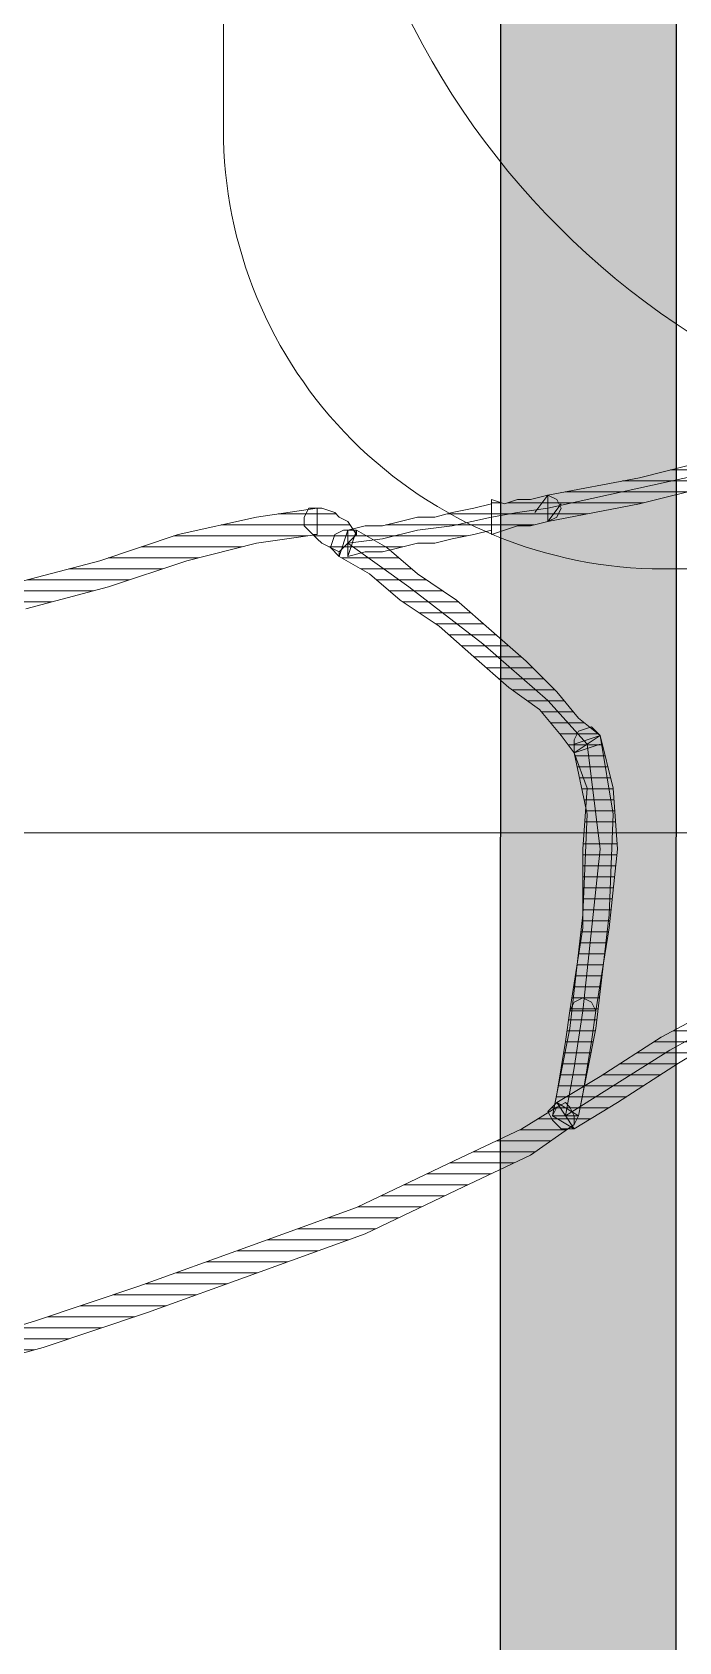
# Model space of a CAD drawing. Header units: centimetres. Extents: x 54005 to 61405, y 90310 to 94744.
# Drawn here: x 56511.32 to 56518.67, y 91795.52 to 91813.82 of the extents above; entities that cross this region are included whole.
import ezdxf

# ---------------------------------------------------------------- set-up
doc = ezdxf.new("R2010")
doc.units = ezdxf.units.CM
doc.header["$LTSCALE"] = 25
doc.linetypes.add('DASHDOT2', pattern=[0.5, 0.25, -0.125, 0, -0.125])
doc.layers.get('0').update_dxf_attribs({"lineweight": 0})
doc.layers.add('BA_axis', color=5, linetype='DASHDOT2')
doc.layers.add('OC-Mutfak_Ekipman', color=252, linetype='Continuous')
pattern_1 = [(360, (-5108.51305, -673.59423), (1e-16, 0.125), [25])]

# ---------------------------------------------------------------- blocks, each defined once
blk = doc.blocks.new('salatabar')
at = {"layer": 'OC-Mutfak_Ekipman'}
h = blk.add_hatch(color=256, dxfattribs=at)
h.dxf.hatch_style = 1
h.paths.add_polyline_path([(93530.033, -81107.494, 0.414212), (93531.033, -81108.494, 0.41421), (93532.033, -81107.494), (93532.045, -80959.494, 0.414217), (93531.045, -80958.494, 0.414216), (93530.045, -80959.494)])
h.paths.add_polyline_path([(93522.033, -81107.493, 0.414217), (93523.033, -81108.493, 0.414216), (93524.033, -81107.493), (93524.045, -80959.493, 0.414212), (93523.045, -80958.493, 0.41421), (93522.045, -80959.493)])
h.paths.add_polyline_path([(93514.033, -81107.493, 0.414217), (93515.033, -81108.493, 0.41421), (93516.033, -81107.493), (93516.045, -80959.493, 0.414217), (93515.045, -80958.493, 0.41421), (93514.045, -80959.493)])
h.paths.add_polyline_path([(93508.045, -80959.492, 0.414217), (93507.045, -80958.492, 0.41421), (93506.045, -80959.492), (93506.033, -81107.492, 0.414217), (93507.033, -81108.492, 0.41421), (93508.033, -81107.492)])
h.paths.add_polyline_path([(93498.033, -81107.492, 0.414217), (93499.033, -81108.492, 0.41421), (93500.033, -81107.492), (93500.045, -80959.492, 0.414217), (93499.045, -80958.492, 0.41421), (93498.045, -80959.492)])
for p, q in [((93530.045, -80959.494), (93530.033, -81107.494)), ((93532.033, -81107.494), (93532.045, -80959.494))]:
    blk.add_line(p, q, dxfattribs=at)
blk = doc.blocks.new('by')
at = {"ltscale": 30}
h = blk.add_hatch(dxfattribs=at)
h.set_pattern_fill('DC_LINES', color=256, scale=0.1, style=0)
h.set_pattern_definition(pattern_1)
edge = h.paths.add_edge_path(flags=0)
edge.add_line((6380.321, 2252.574), (6380.371, 2252.674))
edge.add_line((6380.371, 2252.674), (6380.865, 2253.021))
edge.add_line((6380.865, 2253.021), (6381.707, 2253.419))
edge.add_line((6381.707, 2253.419), (6382.745, 2253.916))
edge.add_line((6382.745, 2253.916), (6383.982, 2254.363))
edge.add_line((6383.982, 2254.363), (6385.219, 2254.81))
edge.add_line((6385.219, 2254.81), (6386.407, 2255.207))
edge.add_line((6386.407, 2255.207), (6387.495, 2255.505))
edge.add_line((6387.495, 2255.505), (6388.237, 2255.654))
edge.add_line((6388.237, 2255.654), (6388.237, 2255.356))
edge.add_line((6388.237, 2255.356), (6387.495, 2255.207))
edge.add_line((6387.495, 2255.207), (6386.506, 2254.909))
edge.add_line((6386.506, 2254.909), (6385.318, 2254.512))
edge.add_line((6385.318, 2254.512), (6384.081, 2254.065))
edge.add_line((6384.081, 2254.065), (6382.844, 2253.618))
edge.add_line((6382.844, 2253.618), (6381.805, 2253.121))
edge.add_line((6381.805, 2253.121), (6380.965, 2252.723))
edge.add_line((6380.965, 2252.723), (6380.568, 2252.475))
edge.add_line((6380.568, 2252.475), (6380.618, 2252.574))
edge.add_line((6380.618, 2252.574), (6380.568, 2252.475))
edge.add_line((6380.568, 2252.475), (6380.469, 2252.425))
edge.add_line((6380.469, 2252.425), (6380.42, 2252.475))
edge.add_line((6380.42, 2252.475), (6380.371, 2252.574))
edge.add_line((6380.371, 2252.574), (6380.371, 2252.674))
h = blk.add_hatch(dxfattribs=at)
h.set_pattern_fill('DC_LINES', color=256, scale=0.1, style=0)
h.set_pattern_definition(pattern_1)
edge = h.paths.add_edge_path(flags=0)
edge.add_line((6380.321, 2252.574), (6380.371, 2252.674))
edge.add_line((6380.371, 2252.674), (6380.865, 2253.021))
edge.add_line((6380.865, 2253.021), (6381.707, 2253.419))
edge.add_line((6381.707, 2253.419), (6382.745, 2253.916))
edge.add_line((6382.745, 2253.916), (6383.982, 2254.363))
edge.add_line((6383.982, 2254.363), (6385.219, 2254.81))
edge.add_line((6385.219, 2254.81), (6386.407, 2255.207))
edge.add_line((6386.407, 2255.207), (6387.495, 2255.505))
edge.add_line((6387.495, 2255.505), (6388.237, 2255.654))
edge.add_line((6388.237, 2255.654), (6388.237, 2255.356))
edge.add_line((6388.237, 2255.356), (6387.495, 2255.207))
edge.add_line((6387.495, 2255.207), (6386.506, 2254.909))
edge.add_line((6386.506, 2254.909), (6385.318, 2254.512))
edge.add_line((6385.318, 2254.512), (6384.081, 2254.065))
edge.add_line((6384.081, 2254.065), (6382.844, 2253.618))
edge.add_line((6382.844, 2253.618), (6381.805, 2253.121))
edge.add_line((6381.805, 2253.121), (6380.965, 2252.723))
edge.add_line((6380.965, 2252.723), (6380.568, 2252.475))
edge.add_line((6380.568, 2252.475), (6380.618, 2252.574))
edge.add_line((6380.618, 2252.574), (6380.568, 2252.475))
edge.add_line((6380.568, 2252.475), (6380.469, 2252.425))
edge.add_line((6380.469, 2252.425), (6380.42, 2252.475))
edge.add_line((6380.42, 2252.475), (6380.371, 2252.574))
edge.add_line((6380.371, 2252.574), (6380.371, 2252.674))
h = blk.add_hatch(dxfattribs=at)
h.set_pattern_fill('DC_LINES', color=256, scale=0.1, style=0)
h.set_pattern_definition(pattern_1)
edge = h.paths.add_edge_path(flags=0)
edge.add_line((6374.928, 2249.495), (6375.274, 2249.743))
edge.add_line((6375.274, 2249.743), (6375.918, 2250.091))
edge.add_line((6375.918, 2250.091), (6376.71, 2250.538))
edge.add_line((6376.71, 2250.538), (6377.551, 2251.035))
edge.add_line((6377.551, 2251.035), (6378.441, 2251.531))
edge.add_line((6378.441, 2251.531), (6379.183, 2251.978))
edge.add_line((6379.183, 2251.978), (6379.876, 2252.425))
edge.add_line((6379.876, 2252.425), (6380.371, 2252.723))
edge.add_line((6380.371, 2252.723), (6380.568, 2252.425))
edge.add_line((6380.568, 2252.425), (6380.074, 2252.127))
edge.add_line((6380.074, 2252.127), (6379.381, 2251.68))
edge.add_line((6379.381, 2251.68), (6378.54, 2251.233))
edge.add_line((6378.54, 2251.233), (6377.649, 2250.736))
edge.add_line((6377.649, 2250.736), (6376.808, 2250.24))
edge.add_line((6376.808, 2250.24), (6376.016, 2249.793))
edge.add_line((6376.016, 2249.793), (6375.472, 2249.445))
edge.add_line((6375.472, 2249.445), (6375.127, 2249.197))
h = blk.add_hatch(dxfattribs=at)
h.set_pattern_fill('DC_LINES', color=256, scale=0.1, style=0)
h.set_pattern_definition(pattern_1)
edge = h.paths.add_edge_path(flags=0)
edge.add_line((6380.321, 2252.574), (6380.568, 2252.425))
edge.add_line((6380.568, 2252.425), (6380.074, 2252.127))
edge.add_line((6380.074, 2252.127), (6379.381, 2251.68))
edge.add_line((6379.381, 2251.68), (6378.54, 2251.233))
edge.add_line((6378.54, 2251.233), (6377.649, 2250.736))
edge.add_line((6377.649, 2250.736), (6376.808, 2250.24))
edge.add_line((6376.808, 2250.24), (6376.016, 2249.793))
edge.add_line((6376.016, 2249.793), (6375.472, 2249.445))
edge.add_line((6375.472, 2249.445), (6375.127, 2249.197))
edge.add_line((6375.127, 2249.197), (6374.928, 2249.495))
edge.add_line((6374.928, 2249.495), (6375.274, 2249.743))
edge.add_line((6375.274, 2249.743), (6375.918, 2250.091))
edge.add_line((6375.918, 2250.091), (6376.71, 2250.538))
edge.add_line((6376.71, 2250.538), (6377.551, 2251.035))
edge.add_line((6377.551, 2251.035), (6378.441, 2251.531))
edge.add_line((6378.441, 2251.531), (6379.183, 2251.978))
edge.add_line((6379.183, 2251.978), (6379.876, 2252.425))
edge.add_line((6379.876, 2252.425), (6380.371, 2252.723))
edge.add_line((6380.371, 2252.723), (6380.618, 2252.574))
edge.add_line((6380.618, 2252.574), (6380.371, 2252.723))
edge.add_line((6380.371, 2252.723), (6380.519, 2252.723))
edge.add_line((6380.519, 2252.723), (6380.618, 2252.624))
edge.add_line((6380.618, 2252.624), (6380.668, 2252.525))
edge.add_line((6380.668, 2252.525), (6380.568, 2252.425))
h = blk.add_hatch(dxfattribs=at)
h.set_pattern_fill('DC_LINES', color=256, scale=0.1, style=0)
h.set_pattern_definition(pattern_1)
edge = h.paths.add_edge_path(flags=0)
edge.add_line((6380.371, 2248.352), (6380.074, 2248.253))
edge.add_line((6380.074, 2248.253), (6379.926, 2249.147))
edge.add_line((6379.926, 2249.147), (6379.974, 2250.289))
edge.add_line((6379.974, 2250.289), (6380.123, 2251.581))
edge.add_line((6380.123, 2251.581), (6380.321, 2252.574))
edge.add_line((6380.321, 2252.574), (6380.618, 2252.574))
edge.add_line((6380.618, 2252.574), (6380.42, 2251.581))
edge.add_line((6380.42, 2251.581), (6380.271, 2250.289))
edge.add_line((6380.271, 2250.289), (6380.222, 2249.147))
edge.add_line((6380.222, 2249.147), (6380.371, 2248.451))
edge.add_line((6380.371, 2248.451), (6380.074, 2248.352))
edge.add_line((6380.074, 2248.352), (6380.371, 2248.451))
edge.add_line((6380.371, 2248.451), (6380.371, 2248.302))
edge.add_line((6380.371, 2248.302), (6380.321, 2248.203))
edge.add_line((6380.321, 2248.203), (6380.173, 2248.153))
edge.add_line((6380.173, 2248.153), (6380.074, 2248.253))
h = blk.add_hatch(dxfattribs=at)
h.set_pattern_fill('DC_LINES', color=256, scale=0.1, style=0)
h.set_pattern_definition(pattern_1)
edge = h.paths.add_edge_path(flags=0)
edge.add_line((6380.074, 2248.253), (6379.926, 2249.147))
edge.add_line((6379.926, 2249.147), (6379.974, 2250.289))
edge.add_line((6379.974, 2250.289), (6380.123, 2251.581))
edge.add_line((6380.123, 2251.581), (6380.321, 2252.574))
edge.add_line((6380.321, 2252.574), (6380.618, 2252.574))
edge.add_line((6380.618, 2252.574), (6380.42, 2251.581))
edge.add_line((6380.42, 2251.581), (6380.271, 2250.289))
edge.add_line((6380.271, 2250.289), (6380.222, 2249.147))
edge.add_line((6380.222, 2249.147), (6380.371, 2248.451))
h = blk.add_hatch(dxfattribs=at)
h.set_pattern_fill('DC_LINES', color=256, scale=0.1, style=0)
h.set_pattern_definition(pattern_1)
edge = h.paths.add_edge_path(flags=0)
edge.add_line((6380.618, 2252.574), (6380.568, 2252.326))
edge.add_line((6380.568, 2252.326), (6380.519, 2252.028))
edge.add_line((6380.519, 2252.028), (6380.469, 2251.73))
edge.add_line((6380.469, 2251.73), (6380.42, 2251.382))
edge.add_line((6380.42, 2251.382), (6380.123, 2251.382))
edge.add_line((6380.123, 2251.382), (6380.173, 2251.73))
edge.add_line((6380.173, 2251.73), (6380.222, 2252.028))
edge.add_line((6380.222, 2252.028), (6380.271, 2252.326))
edge.add_line((6380.271, 2252.326), (6380.321, 2252.574))
h = blk.add_hatch(dxfattribs=at)
h.set_pattern_fill('DC_LINES', color=256, scale=0.1, style=0)
h.set_pattern_definition(pattern_1)
edge = h.paths.add_edge_path(flags=0)
edge.add_line((6380.123, 2251.382), (6380.173, 2251.73))
edge.add_line((6380.173, 2251.73), (6380.222, 2252.028))
edge.add_line((6380.222, 2252.028), (6380.271, 2252.326))
edge.add_line((6380.271, 2252.326), (6380.321, 2252.574))
edge.add_line((6380.321, 2252.574), (6380.618, 2252.574))
edge.add_line((6380.618, 2252.574), (6380.568, 2252.326))
edge.add_line((6380.568, 2252.326), (6380.519, 2252.028))
edge.add_line((6380.519, 2252.028), (6380.469, 2251.73))
edge.add_line((6380.469, 2251.73), (6380.42, 2251.382))
h = blk.add_hatch(dxfattribs=at)
h.set_pattern_fill('DC_LINES', color=256, scale=0.1, style=0)
h.set_pattern_definition(pattern_1)
edge = h.paths.add_edge_path(flags=0)
edge.add_line((6380.074, 2248.253), (6379.926, 2248.849))
edge.add_line((6379.926, 2248.849), (6379.876, 2249.544))
edge.add_line((6379.876, 2249.544), (6379.974, 2250.438))
edge.add_line((6379.974, 2250.438), (6380.123, 2251.382))
edge.add_line((6380.123, 2251.382), (6380.42, 2251.382))
edge.add_line((6380.42, 2251.382), (6380.271, 2250.438))
edge.add_line((6380.271, 2250.438), (6380.271, 2249.544))
edge.add_line((6380.271, 2249.544), (6380.222, 2248.849))
edge.add_line((6380.222, 2248.849), (6380.371, 2248.451))
h = blk.add_hatch(dxfattribs=at)
h.set_pattern_fill('DC_LINES', color=256, scale=0.1, style=0)
h.set_pattern_definition(pattern_1)
edge = h.paths.add_edge_path(flags=0)
edge.add_line((6380.42, 2251.382), (6380.371, 2251.283))
edge.add_line((6380.371, 2251.283), (6380.271, 2251.233))
edge.add_line((6380.271, 2251.233), (6380.173, 2251.283))
edge.add_line((6380.173, 2251.283), (6380.123, 2251.382))
h = blk.add_hatch(dxfattribs=at)
h.set_pattern_fill('DC_LINES', color=256, scale=0.1, style=0)
h.set_pattern_definition(pattern_1)
edge = h.paths.add_edge_path(flags=0)
edge.add_line((6382.943, 2246.216), (6382.844, 2245.918))
edge.add_line((6382.844, 2245.918), (6382.498, 2246.117))
edge.add_line((6382.498, 2246.117), (6382.152, 2246.415))
edge.add_line((6382.152, 2246.415), (6381.707, 2246.713))
edge.add_line((6381.707, 2246.713), (6381.31, 2247.061))
edge.add_line((6381.31, 2247.061), (6380.915, 2247.408))
edge.add_line((6380.915, 2247.408), (6380.568, 2247.756))
edge.add_line((6380.568, 2247.756), (6380.321, 2248.054))
edge.add_line((6380.321, 2248.054), (6380.074, 2248.253))
edge.add_line((6380.074, 2248.253), (6380.371, 2248.451))
edge.add_line((6380.371, 2248.451), (6380.519, 2248.253))
edge.add_line((6380.519, 2248.253), (6380.766, 2247.955))
edge.add_line((6380.766, 2247.955), (6381.113, 2247.706))
edge.add_line((6381.113, 2247.706), (6381.509, 2247.359))
edge.add_line((6381.509, 2247.359), (6381.904, 2247.011))
edge.add_line((6381.904, 2247.011), (6382.349, 2246.713))
edge.add_line((6382.349, 2246.713), (6382.696, 2246.415))
edge.add_line((6382.696, 2246.415), (6383.042, 2246.216))
edge.add_line((6383.042, 2246.216), (6382.943, 2245.918))
edge.add_line((6382.943, 2245.918), (6383.042, 2246.216))
edge.add_line((6383.042, 2246.216), (6383.141, 2246.117))
edge.add_line((6383.141, 2246.117), (6383.092, 2245.968))
edge.add_line((6383.092, 2245.968), (6382.993, 2245.918))
edge.add_line((6382.993, 2245.918), (6382.844, 2245.918))
h = blk.add_hatch(dxfattribs=at)
h.set_pattern_fill('DC_LINES', color=256, scale=0.1, style=0)
h.set_pattern_definition(pattern_1)
edge = h.paths.add_edge_path(flags=0)
edge.add_line((6382.844, 2245.968), (6382.844, 2245.918))
edge.add_line((6382.844, 2245.918), (6382.498, 2246.117))
edge.add_line((6382.498, 2246.117), (6382.152, 2246.415))
edge.add_line((6382.152, 2246.415), (6381.707, 2246.713))
edge.add_line((6381.707, 2246.713), (6381.31, 2247.061))
edge.add_line((6381.31, 2247.061), (6380.915, 2247.408))
edge.add_line((6380.915, 2247.408), (6380.568, 2247.756))
edge.add_line((6380.568, 2247.756), (6380.321, 2248.054))
edge.add_line((6380.321, 2248.054), (6380.074, 2248.253))
edge.add_line((6380.074, 2248.253), (6380.371, 2248.451))
edge.add_line((6380.371, 2248.451), (6380.519, 2248.253))
edge.add_line((6380.519, 2248.253), (6380.766, 2247.955))
edge.add_line((6380.766, 2247.955), (6381.113, 2247.706))
edge.add_line((6381.113, 2247.706), (6381.509, 2247.359))
edge.add_line((6381.509, 2247.359), (6381.904, 2247.011))
edge.add_line((6381.904, 2247.011), (6382.349, 2246.713))
edge.add_line((6382.349, 2246.713), (6382.696, 2246.415))
edge.add_line((6382.696, 2246.415), (6383.042, 2246.216))
edge.add_line((6383.042, 2246.216), (6383.042, 2246.166))
edge.add_line((6383.042, 2246.166), (6383.042, 2246.216))
edge.add_line((6383.042, 2246.216), (6383.141, 2246.117))
edge.add_line((6383.141, 2246.117), (6383.092, 2245.968))
edge.add_line((6383.092, 2245.968), (6382.993, 2245.918))
edge.add_line((6382.993, 2245.918), (6382.844, 2245.918))
h = blk.add_hatch(dxfattribs=at)
h.set_pattern_fill('DC_LINES', color=256, scale=0.1, style=0)
h.set_pattern_definition(pattern_1)
edge = h.paths.add_edge_path(flags=0)
edge.add_line((6389.523, 2247.905), (6389.474, 2247.657))
edge.add_line((6389.474, 2247.657), (6389.029, 2247.408))
edge.add_line((6389.029, 2247.408), (6388.385, 2247.16))
edge.add_line((6388.385, 2247.16), (6387.593, 2246.862))
edge.add_line((6387.593, 2246.862), (6386.703, 2246.514))
edge.add_line((6386.703, 2246.514), (6385.763, 2246.266))
edge.add_line((6385.763, 2246.266), (6384.873, 2245.968))
edge.add_line((6384.873, 2245.968), (6383.982, 2245.769))
edge.add_line((6383.982, 2245.769), (6383.29, 2245.67))
edge.add_line((6383.29, 2245.67), (6383.29, 2245.968))
edge.add_line((6383.29, 2245.968), (6383.982, 2246.067))
edge.add_line((6383.982, 2246.067), (6384.774, 2246.266))
edge.add_line((6384.774, 2246.266), (6385.665, 2246.564))
edge.add_line((6385.665, 2246.564), (6386.604, 2246.812))
edge.add_line((6386.604, 2246.812), (6387.495, 2247.16))
edge.add_line((6387.495, 2247.16), (6388.287, 2247.458))
edge.add_line((6388.287, 2247.458), (6388.929, 2247.706))
edge.add_line((6388.929, 2247.706), (6389.276, 2247.955))
edge.add_line((6389.276, 2247.955), (6389.226, 2247.706))
edge.add_line((6389.226, 2247.706), (6389.276, 2247.955))
edge.add_line((6389.276, 2247.955), (6389.425, 2247.955))
edge.add_line((6389.425, 2247.955), (6389.523, 2247.855))
edge.add_line((6389.523, 2247.855), (6389.573, 2247.756))
edge.add_line((6389.573, 2247.756), (6389.474, 2247.657))
h = blk.add_hatch(dxfattribs=at)
h.set_pattern_fill('DC_LINES', color=256, scale=0.1, style=0)
h.set_pattern_definition(pattern_1)
edge = h.paths.add_edge_path(flags=0)
edge.add_line((6381.31, 2245.968), (6381.31, 2245.918))
edge.add_line((6381.31, 2245.918), (6381.509, 2245.968))
edge.add_line((6381.509, 2245.968), (6381.756, 2246.017))
edge.add_line((6381.756, 2246.017), (6381.954, 2246.067))
edge.add_line((6381.954, 2246.067), (6382.152, 2246.067))
edge.add_line((6382.152, 2246.067), (6382.349, 2246.117))
edge.add_line((6382.349, 2246.117), (6382.548, 2246.166))
edge.add_line((6382.548, 2246.166), (6382.745, 2246.166))
edge.add_line((6382.745, 2246.166), (6382.943, 2246.216))
edge.add_line((6382.943, 2246.216), (6382.943, 2245.918))
edge.add_line((6382.943, 2245.918), (6382.745, 2245.868))
edge.add_line((6382.745, 2245.868), (6382.548, 2245.868))
edge.add_line((6382.548, 2245.868), (6382.349, 2245.819))
edge.add_line((6382.349, 2245.819), (6382.152, 2245.769))
edge.add_line((6382.152, 2245.769), (6381.954, 2245.769))
edge.add_line((6381.954, 2245.769), (6381.756, 2245.719))
edge.add_line((6381.756, 2245.719), (6381.509, 2245.67))
edge.add_line((6381.509, 2245.67), (6381.31, 2245.62))
edge.add_line((6381.31, 2245.62), (6381.31, 2245.57))
h = blk.add_hatch(dxfattribs=at)
h.set_pattern_fill('DC_LINES', color=256, scale=0.1, style=0)
h.set_pattern_definition(pattern_1)
edge = h.paths.add_edge_path(flags=0)
edge.add_line((6383.29, 2245.67), (6383.24, 2245.67))
edge.add_line((6383.24, 2245.67), (6383.092, 2245.719))
edge.add_line((6383.092, 2245.719), (6383.042, 2245.769))
edge.add_line((6383.042, 2245.769), (6382.943, 2245.819))
edge.add_line((6382.943, 2245.819), (6382.844, 2245.968))
edge.add_line((6382.844, 2245.968), (6383.042, 2246.166))
edge.add_line((6383.042, 2246.166), (6383.141, 2246.117))
edge.add_line((6383.141, 2246.117), (6383.24, 2246.067))
edge.add_line((6383.24, 2246.067), (6383.29, 2246.017))
edge.add_line((6383.29, 2246.017), (6383.339, 2245.968))
edge.add_line((6383.339, 2245.968), (6383.29, 2245.968))
edge.add_line((6383.29, 2245.968), (6383.339, 2245.968))
edge.add_line((6383.339, 2245.968), (6383.438, 2245.868))
edge.add_line((6383.438, 2245.868), (6383.438, 2245.769))
edge.add_line((6383.438, 2245.769), (6383.388, 2245.67))
edge.add_line((6383.388, 2245.67), (6383.24, 2245.67))
h = blk.add_hatch(dxfattribs=at)
h.set_pattern_fill('DC_LINES', color=256, scale=0.1, style=0)
h.set_pattern_definition(pattern_1)
edge = h.paths.add_edge_path(flags=0)
edge.add_line((6380.668, 2245.819), (6380.865, 2245.868))
edge.add_line((6380.865, 2245.868), (6381.013, 2245.868))
edge.add_line((6381.013, 2245.868), (6381.162, 2245.918))
edge.add_line((6381.162, 2245.918), (6381.31, 2245.968))
edge.add_line((6381.31, 2245.968), (6381.31, 2245.57))
edge.add_line((6381.31, 2245.57), (6381.162, 2245.62))
edge.add_line((6381.162, 2245.62), (6381.013, 2245.57))
edge.add_line((6381.013, 2245.57), (6380.865, 2245.57))
edge.add_line((6380.865, 2245.57), (6380.668, 2245.521))
h = blk.add_hatch(dxfattribs=at)
h.set_pattern_fill('DC_LINES', color=256, scale=0.1, style=0)
h.set_pattern_definition(pattern_1)
edge = h.paths.add_edge_path(flags=0)
edge.add_line((6374.235, 2244.279), (6374.532, 2244.378))
edge.add_line((6374.532, 2244.378), (6375.127, 2244.527))
edge.add_line((6375.127, 2244.527), (6375.819, 2244.676))
edge.add_line((6375.819, 2244.676), (6376.66, 2244.875))
edge.add_line((6376.66, 2244.875), (6377.6, 2245.123))
edge.add_line((6377.6, 2245.123), (6378.638, 2245.372))
edge.add_line((6378.638, 2245.372), (6379.629, 2245.62))
edge.add_line((6379.629, 2245.62), (6380.668, 2245.819))
edge.add_line((6380.668, 2245.819), (6380.668, 2245.521))
edge.add_line((6380.668, 2245.521), (6379.629, 2245.322))
edge.add_line((6379.629, 2245.322), (6378.638, 2245.074))
edge.add_line((6378.638, 2245.074), (6377.6, 2244.825))
edge.add_line((6377.6, 2244.825), (6376.66, 2244.577))
edge.add_line((6376.66, 2244.577), (6375.819, 2244.378))
edge.add_line((6375.819, 2244.378), (6375.127, 2244.229))
edge.add_line((6375.127, 2244.229), (6374.632, 2244.08))
edge.add_line((6374.632, 2244.08), (6374.335, 2243.981))
for p, q in [((6386.407, 2255.207, -4.505), (6387.495, 2255.505, -4.505)), ((6386.407, 2255.207, -4.505), (6387.495, 2255.505, -4.505)), ((6385.219, 2254.81, -4.505), (6386.407, 2255.207, -4.505)), ((6385.219, 2254.81, -4.505), (6386.407, 2255.207, -4.505)), ((6387.495, 2255.207, -4.505), (6386.506, 2254.909, -4.505)), ((6387.495, 2255.207, -4.505), (6386.506, 2254.909, -4.505)), ((6386.506, 2254.909, -4.505), (6385.318, 2254.512, -4.505)), ((6386.506, 2254.909, -4.505), (6385.318, 2254.512, -4.505)), ((6383.982, 2254.363, -4.505), (6385.219, 2254.81, -4.505)), ((6383.982, 2254.363, -4.505), (6385.219, 2254.81, -4.505)), ((6382.745, 2253.916, -4.505), (6383.982, 2254.363, -4.505)), ((6382.745, 2253.916, -4.505), (6383.982, 2254.363, -4.505)), ((6385.318, 2254.512, -4.505), (6384.081, 2254.065, -4.505)), ((6385.318, 2254.512, -4.505), (6384.081, 2254.065, -4.505)), ((6384.081, 2254.065, -4.505), (6382.844, 2253.618, -4.505)), ((6384.081, 2254.065, -4.505), (6382.844, 2253.618, -4.505)), ((6381.707, 2253.419, -4.505), (6382.745, 2253.916, -4.505)), ((6381.707, 2253.419, -4.505), (6382.745, 2253.916, -4.505)), ((6382.844, 2253.618, -4.505), (6381.805, 2253.121, -4.505)), ((6382.844, 2253.618, -4.505), (6381.805, 2253.121, -4.505)), ((6380.865, 2253.021, -4.505), (6381.707, 2253.419, -4.505)), ((6380.865, 2253.021, -4.505), (6381.707, 2253.419, -4.505)), ((6381.805, 2253.121, -4.505), (6380.965, 2252.723, -4.505)), ((6381.805, 2253.121, -4.505), (6380.965, 2252.723, -4.505)), ((6380.371, 2252.674, -4.505), (6380.865, 2253.021, -4.505)), ((6380.371, 2252.674, -4.505), (6380.865, 2253.021, -4.505)), ((6379.876, 2252.425, -4.505), (6380.371, 2252.723, -4.505)), ((6379.876, 2252.425, -4.505), (6380.371, 2252.723, -4.505)), ((6380.371, 2252.723, -4.505), (6380.618, 2252.574, -4.505)), ((6380.618, 2252.574, -4.505), (6380.371, 2252.723, -4.505)), ((6380.371, 2252.723, -4.505), (6380.519, 2252.723, -4.505)), ((6380.371, 2252.723, -4.505), (6380.568, 2252.425, -4.505)), ((6380.519, 2252.723, -4.505), (6380.618, 2252.624, -4.505)), ((6380.965, 2252.723, -4.505), (6380.568, 2252.475, -4.505)), ((6380.965, 2252.723, -4.505), (6380.568, 2252.475, -4.505)), ((6379.282, 2251.829, -4.505), (6380.469, 2252.574, -4.505)), ((6380.123, 2251.581, -4.505), (6380.321, 2252.574, -4.505)), ((6380.123, 2251.581, -4.505), (6380.321, 2252.574, -4.505)), ((6380.271, 2252.326, -4.505), (6380.321, 2252.574, -4.505)), ((6380.271, 2252.326, -4.505), (6380.321, 2252.574, -4.505)), ((6380.321, 2252.574, -4.505), (6380.371, 2252.674, -4.505)), ((6380.371, 2252.674, -4.505), (6380.321, 2252.574, -4.505)), ((6380.321, 2252.574, -4.505), (6380.371, 2252.674, -4.505)), ((6380.371, 2252.674, -4.505), (6380.321, 2252.574, -4.505)), ((6380.321, 2252.574, -4.505), (6380.568, 2252.425, -4.505)), ((6380.568, 2252.425, -4.505), (6380.321, 2252.574, -4.505)), ((6380.321, 2252.574, -4.505), (6380.321, 2252.574, -4.505)), ((6380.321, 2252.574, -4.505), (6380.321, 2252.574, -4.505)), ((6380.321, 2252.574, -4.505), (6380.321, 2252.574, -4.505)), ((6380.321, 2252.574, -4.505), (6380.618, 2252.574, -4.505)), ((6380.321, 2252.574, -4.505), (6380.618, 2252.574, -4.505)), ((6380.321, 2252.574, -4.505), (6380.618, 2252.574, -4.505)), ((6380.321, 2252.574, -4.505), (6380.618, 2252.574, -4.505)), ((6380.371, 2252.574, -4.505), (6380.371, 2252.674, -4.505)), ((6380.371, 2252.574, -4.505), (6380.371, 2252.674, -4.505)), ((6380.42, 2252.475, -4.505), (6380.371, 2252.574, -4.505)), ((6380.42, 2252.475, -4.505), (6380.371, 2252.574, -4.505)), ((6380.469, 2252.574, -4.505), (6380.371, 2252.028, -4.505)), ((6380.618, 2252.574, -4.505), (6380.42, 2251.581, -4.505)), ((6380.618, 2252.574, -4.505), (6380.42, 2251.581, -4.505)), ((6380.568, 2252.475, -4.505), (6380.618, 2252.574, -4.505)), ((6380.618, 2252.574, -4.505), (6380.568, 2252.475, -4.505)), ((6380.568, 2252.475, -4.505), (6380.618, 2252.574, -4.505)), ((6380.618, 2252.574, -4.505), (6380.568, 2252.475, -4.505)), ((6380.618, 2252.574, -4.505), (6380.568, 2252.326, -4.505)), ((6380.618, 2252.574, -4.505), (6380.568, 2252.326, -4.505)), ((6380.668, 2252.525, -4.505), (6380.568, 2252.425, -4.505)), ((6380.618, 2252.624, -4.505), (6380.668, 2252.525, -4.505)), ((6380.618, 2252.574, -4.505), (6380.618, 2252.574, -4.505)), ((6379.183, 2251.978, -4.505), (6379.876, 2252.425, -4.505)), ((6379.183, 2251.978, -4.505), (6379.876, 2252.425, -4.505)), ((6380.568, 2252.425, -4.505), (6380.074, 2252.127, -4.505)), ((6380.568, 2252.425, -4.505), (6380.074, 2252.127, -4.505)), ((6380.222, 2252.028, -4.505), (6380.271, 2252.326, -4.505)), ((6380.222, 2252.028, -4.505), (6380.271, 2252.326, -4.505)), ((6380.469, 2252.425, -4.505), (6380.42, 2252.475, -4.505)), ((6380.469, 2252.425, -4.505), (6380.42, 2252.475, -4.505)), ((6380.568, 2252.475, -4.505), (6380.469, 2252.425, -4.505)), ((6380.568, 2252.475, -4.505), (6380.469, 2252.425, -4.505)), ((6380.568, 2252.326, -4.505), (6380.519, 2252.028, -4.505)), ((6380.568, 2252.326, -4.505), (6380.519, 2252.028, -4.505)), ((6378.441, 2251.531, -4.505), (6379.183, 2251.978, -4.505)), ((6378.441, 2251.531, -4.505), (6379.183, 2251.978, -4.505)), ((6380.074, 2252.127, -4.505), (6379.381, 2251.68, -4.505)), ((6380.074, 2252.127, -4.505), (6379.381, 2251.68, -4.505)), ((6380.173, 2251.73, -4.505), (6380.222, 2252.028, -4.505)), ((6380.173, 2251.73, -4.505), (6380.222, 2252.028, -4.505)), ((6380.371, 2252.028, -4.505), (6380.271, 2251.382, -4.505)), ((6380.519, 2252.028, -4.505), (6380.469, 2251.73, -4.505)), ((6380.519, 2252.028, -4.505), (6380.469, 2251.73, -4.505)), ((6377.6, 2250.885, -4.505), (6379.282, 2251.829, -4.505)), ((6379.381, 2251.68, -4.505), (6378.54, 2251.233, -4.505)), ((6379.381, 2251.68, -4.505), (6378.54, 2251.233, -4.505)), ((6380.123, 2251.382, -4.505), (6380.173, 2251.73, -4.505)), ((6380.123, 2251.382, -4.505), (6380.173, 2251.73, -4.505)), ((6380.469, 2251.73, -4.505), (6380.42, 2251.382, -4.505)), ((6380.469, 2251.73, -4.505), (6380.42, 2251.382, -4.505)), ((6379.974, 2250.289, -4.505), (6380.123, 2251.581, -4.505)), ((6379.974, 2250.289, -4.505), (6380.123, 2251.581, -4.505)), ((6380.42, 2251.581, -4.505), (6380.271, 2250.289, -4.505)), ((6380.42, 2251.581, -4.505), (6380.271, 2250.289, -4.505)), ((6379.974, 2250.438, -4.505), (6380.123, 2251.382, -4.505)), ((6380.271, 2251.382, -4.505), (6380.074, 2249.544, -4.505)), ((6380.123, 2251.382, -4.505), (6380.123, 2251.382, -4.505)), ((6380.42, 2251.382, -4.505), (6380.123, 2251.382, -4.505)), ((6380.123, 2251.382, -4.505), (6380.123, 2251.382, -4.505)), ((6380.42, 2251.382, -4.505), (6380.123, 2251.382, -4.505)), ((6380.123, 2251.382, -4.505), (6380.42, 2251.382, -4.505)), ((6380.173, 2251.283, -4.505), (6380.123, 2251.382, -4.505)), ((6380.123, 2251.382, -4.505), (6380.42, 2251.382, -4.505)), ((6380.271, 2251.233, -4.505), (6380.173, 2251.283, -4.505)), ((6380.42, 2251.382, -4.505), (6380.271, 2250.438, -4.505)), ((6380.371, 2251.283, -4.505), (6380.271, 2251.233, -4.505)), ((6380.42, 2251.382, -4.505), (6380.371, 2251.283, -4.505)), ((6380.42, 2251.382, -4.505), (6380.42, 2251.382, -4.505)), ((6380.42, 2251.382, -4.505), (6380.42, 2251.382, -4.505)), ((6379.876, 2249.544, -4.505), (6379.974, 2250.438, -4.505)), ((6380.271, 2250.438, -4.505), (6380.271, 2249.544, -4.505)), ((6379.926, 2249.147, -4.505), (6379.974, 2250.289, -4.505)), ((6379.926, 2249.147, -4.505), (6379.974, 2250.289, -4.505)), ((6380.271, 2250.289, -4.505), (6380.222, 2249.147, -4.505)), ((6380.271, 2250.289, -4.505), (6380.222, 2249.147, -4.505)), ((6379.926, 2248.849, -4.505), (6379.876, 2249.544, -4.505)), ((6380.074, 2249.544, -4.505), (6380.222, 2248.352, -4.505)), ((6380.271, 2249.544, -4.505), (6380.222, 2248.849, -4.505)), ((6380.074, 2248.253, -4.505), (6379.926, 2249.147, -4.505)), ((6380.074, 2248.253, -4.505), (6379.926, 2249.147, -4.505)), ((6380.222, 2249.147, -4.505), (6380.371, 2248.451, -4.505)), ((6380.222, 2249.147, -4.505), (6380.371, 2248.451, -4.505)), ((6380.074, 2248.253, -4.505), (6379.926, 2248.849, -4.505)), ((6380.222, 2248.849, -4.505), (6380.371, 2248.451, -4.505)), ((6380.074, 2248.253, -4.505), (6380.371, 2248.451, -4.505)), ((6380.074, 2248.253, -4.505), (6380.371, 2248.451, -4.505)), ((6380.371, 2248.451, -4.505), (6380.074, 2248.352, -4.505)), ((6380.074, 2248.352, -4.505), (6380.371, 2248.451, -4.505)), ((6380.371, 2248.451, -4.505), (6380.074, 2248.253, -4.505)), ((6380.371, 2248.451, -4.505), (6380.074, 2248.253, -4.505)), ((6380.371, 2248.352, -4.505), (6380.074, 2248.253, -4.505)), ((6380.074, 2248.253, -4.505), (6380.371, 2248.352, -4.505)), ((6380.222, 2248.352, -4.505), (6380.668, 2247.855, -4.505)), ((6380.371, 2248.302, -4.505), (6380.321, 2248.203, -4.505)), ((6380.371, 2248.451, -4.505), (6380.519, 2248.253, -4.505)), ((6380.371, 2248.451, -4.505), (6380.519, 2248.253, -4.505)), ((6380.371, 2248.451, -4.505), (6380.371, 2248.302, -4.505)), ((6380.371, 2248.451, -4.505), (6380.371, 2248.451, -4.505)), ((6380.371, 2248.451, -4.505), (6380.371, 2248.451, -4.505)), ((6380.371, 2248.352, -4.505), (6380.371, 2248.352, -4.505)), ((6380.321, 2248.054, -4.505), (6380.074, 2248.253, -4.505)), ((6380.321, 2248.054, -4.505), (6380.074, 2248.253, -4.505)), ((6380.173, 2248.153, -4.505), (6380.074, 2248.253, -4.505)), ((6380.074, 2248.253, -4.505), (6380.074, 2248.253, -4.505)), ((6380.074, 2248.253, -4.505), (6380.074, 2248.253, -4.505)), ((6380.074, 2248.253, -4.505), (6380.074, 2248.253, -4.505)), ((6380.074, 2248.253, -4.505), (6380.074, 2248.253, -4.505)), ((6380.321, 2248.203, -4.505), (6380.173, 2248.153, -4.505)), ((6380.519, 2248.253, -4.505), (6380.766, 2247.955, -4.505)), ((6380.519, 2248.253, -4.505), (6380.766, 2247.955, -4.505)), ((6380.568, 2247.756, -4.505), (6380.321, 2248.054, -4.505)), ((6380.568, 2247.756, -4.505), (6380.321, 2248.054, -4.505)), ((6380.766, 2247.955, -4.505), (6381.113, 2247.706, -4.505)), ((6380.766, 2247.955, -4.505), (6381.113, 2247.706, -4.505)), ((6380.915, 2247.408, -4.505), (6380.568, 2247.756, -4.505)), ((6380.915, 2247.408, -4.505), (6380.568, 2247.756, -4.505)), ((6380.668, 2247.855, -4.505), (6381.41, 2247.21, -4.505)), ((6381.113, 2247.706, -4.505), (6381.509, 2247.359, -4.505)), ((6381.113, 2247.706, -4.505), (6381.509, 2247.359, -4.505)), ((6381.31, 2247.061, -4.505), (6380.915, 2247.408, -4.505)), ((6381.31, 2247.061, -4.505), (6380.915, 2247.408, -4.505)), ((6381.41, 2247.21, -4.505), (6382.251, 2246.564, -4.505)), ((6381.509, 2247.359, -4.505), (6381.904, 2247.011, -4.505)), ((6381.509, 2247.359, -4.505), (6381.904, 2247.011, -4.505)), ((6381.707, 2246.713, -4.505), (6381.31, 2247.061, -4.505)), ((6381.707, 2246.713, -4.505), (6381.31, 2247.061, -4.505)), ((6381.904, 2247.011, -4.505), (6382.349, 2246.713, -4.505)), ((6381.904, 2247.011, -4.505), (6382.349, 2246.713, -4.505)), ((6382.152, 2246.415, -4.505), (6381.707, 2246.713, -4.505)), ((6382.152, 2246.415, -4.505), (6381.707, 2246.713, -4.505)), ((6382.349, 2246.713, -4.505), (6382.696, 2246.415, -4.505)), ((6382.349, 2246.713, -4.505), (6382.696, 2246.415, -4.505)), ((6385.665, 2246.564, -4.505), (6386.604, 2246.812, -4.505)), ((6382.251, 2246.564, -4.505), (6382.943, 2246.067, -4.505)), ((6384.774, 2246.266, -4.505), (6385.665, 2246.564, -4.505)), ((6386.703, 2246.514, -4.505), (6385.763, 2246.266, -4.505)), ((6382.498, 2246.117, -4.505), (6382.152, 2246.415, -4.505)), ((6382.498, 2246.117, -4.505), (6382.152, 2246.415, -4.505)), ((6382.696, 2246.415, -4.505), (6383.042, 2246.216, -4.505)), ((6382.696, 2246.415, -4.505), (6383.042, 2246.216, -4.505)), ((6382.152, 2246.067, -4.505), (6382.349, 2246.117, -4.505)), ((6382.349, 2246.117, -4.505), (6382.548, 2246.166, -4.505)), ((6382.844, 2245.918, -4.505), (6382.498, 2246.117, -4.505)), ((6382.844, 2245.918, -4.505), (6382.498, 2246.117, -4.505)), ((6382.548, 2246.166, -4.505), (6382.745, 2246.166, -4.505)), ((6382.745, 2246.166, -4.505), (6382.943, 2246.216, -4.505)), ((6382.943, 2246.216, -4.505), (6382.844, 2245.918, -4.505)), ((6382.844, 2245.918, -4.505), (6382.943, 2246.216, -4.505)), ((6382.844, 2245.968, -4.505), (6383.042, 2246.166, -4.505)), ((6382.943, 2246.216, -4.505), (6382.943, 2245.918, -4.505)), ((6383.042, 2246.216, -4.505), (6382.943, 2245.918, -4.505)), ((6382.943, 2245.918, -4.505), (6383.042, 2246.216, -4.505)), ((6382.943, 2246.216, -4.505), (6382.943, 2246.216, -4.505)), ((6383.042, 2246.216, -4.505), (6383.042, 2246.166, -4.505)), ((6383.042, 2246.166, -4.505), (6383.042, 2246.216, -4.505)), ((6383.042, 2246.216, -4.505), (6383.141, 2246.117, -4.505)), ((6383.042, 2246.216, -4.505), (6383.141, 2246.117, -4.505)), ((6383.042, 2246.166, -4.505), (6383.141, 2246.117, -4.505)), ((6383.141, 2246.117, -4.505), (6383.092, 2245.968, -4.505)), ((6383.141, 2246.117, -4.505), (6383.092, 2245.968, -4.505)), ((6383.141, 2246.117, -4.505), (6383.24, 2246.067, -4.505)), ((6383.982, 2246.067, -4.505), (6384.774, 2246.266, -4.505)), ((6385.763, 2246.266, -4.505), (6384.873, 2245.968, -4.505)), ((6381.013, 2245.868, -4.505), (6381.162, 2245.918, -4.505)), ((6381.013, 2245.868, -4.505), (6381.162, 2245.918, -4.505)), ((6381.162, 2245.918, -4.505), (6381.31, 2245.968, -4.505)), ((6381.162, 2245.918, -4.505), (6381.31, 2245.968, -4.505)), ((6381.31, 2245.968, -4.505), (6381.31, 2245.918, -4.505)), ((6381.31, 2245.918, -4.505), (6381.509, 2245.968, -4.505)), ((6381.31, 2245.57, -4.505), (6381.31, 2245.968, -4.505)), ((6381.31, 2245.968, -4.505), (6381.31, 2245.968, -4.505)), ((6381.31, 2245.968, -4.505), (6381.31, 2245.57, -4.505)), ((6381.31, 2245.968, -4.505), (6381.31, 2245.57, -4.505)), ((6381.509, 2245.968, -4.505), (6381.756, 2246.017, -4.505)), ((6381.756, 2246.017, -4.505), (6381.954, 2246.067, -4.505)), ((6382.152, 2245.918, -4.505), (6381.756, 2245.868, -4.505)), ((6381.954, 2246.067, -4.505), (6382.152, 2246.067, -4.505)), ((6382.548, 2246.017, -4.505), (6382.152, 2245.918, -4.505)), ((6382.943, 2246.067, -4.505), (6382.548, 2246.017, -4.505)), ((6382.943, 2245.918, -4.505), (6382.745, 2245.868, -4.505)), ((6382.943, 2245.819, -4.505), (6382.844, 2245.968, -4.505)), ((6382.844, 2245.968, -4.505), (6382.844, 2245.918, -4.505)), ((6382.844, 2245.918, -4.505), (6382.844, 2245.968, -4.505)), ((6382.844, 2245.968, -4.505), (6382.844, 2245.968, -4.505)), ((6382.993, 2245.918, -4.505), (6382.844, 2245.918, -4.505)), ((6382.993, 2245.918, -4.505), (6382.844, 2245.918, -4.505)), ((6383.092, 2245.968, -4.505), (6382.993, 2245.918, -4.505)), ((6383.092, 2245.968, -4.505), (6382.993, 2245.918, -4.505)), ((6383.24, 2246.067, -4.505), (6383.29, 2246.017, -4.505)), ((6383.29, 2245.968, -4.505), (6383.982, 2246.067, -4.505)), ((6383.29, 2246.017, -4.505), (6383.339, 2245.968, -4.505)), ((6383.339, 2245.968, -4.505), (6383.29, 2245.968, -4.505)), ((6383.29, 2245.968, -4.505), (6383.339, 2245.968, -4.505)), ((6383.29, 2245.67, -4.505), (6383.29, 2245.968, -4.505)), ((6383.339, 2245.968, -4.505), (6383.438, 2245.868, -4.505)), ((6384.873, 2245.968, -4.505), (6383.982, 2245.769, -4.505)), ((6379.629, 2245.62, -4.505), (6380.668, 2245.819, -4.505)), ((6380.519, 2245.62, -4.505), (6380.668, 2245.819, -4.505)), ((6380.668, 2245.819, -4.505), (6380.519, 2245.62, -4.505)), ((6380.519, 2245.67, -4.505), (6380.568, 2245.769, -4.505)), ((6380.568, 2245.769, -4.505), (6380.668, 2245.819, -4.505)), ((6380.668, 2245.819, -4.505), (6380.865, 2245.868, -4.505)), ((6380.668, 2245.819, -4.505), (6380.865, 2245.868, -4.505)), ((6380.668, 2245.819, -4.505), (6380.668, 2245.819, -4.505)), ((6380.668, 2245.521, -4.505), (6380.668, 2245.819, -4.505)), ((6380.668, 2245.819, -4.505), (6380.668, 2245.819, -4.505)), ((6380.668, 2245.819, -4.505), (6380.668, 2245.521, -4.505)), ((6380.865, 2245.868, -4.505), (6381.013, 2245.868, -4.505)), ((6380.865, 2245.868, -4.505), (6381.013, 2245.868, -4.505)), ((6381.31, 2245.769, -4.505), (6381.013, 2245.719, -4.505)), ((6381.756, 2245.868, -4.505), (6381.31, 2245.769, -4.505)), ((6381.954, 2245.769, -4.505), (6381.756, 2245.719, -4.505)), ((6382.152, 2245.769, -4.505), (6381.954, 2245.769, -4.505)), ((6382.349, 2245.819, -4.505), (6382.152, 2245.769, -4.505)), ((6382.548, 2245.868, -4.505), (6382.349, 2245.819, -4.505)), ((6382.745, 2245.868, -4.505), (6382.548, 2245.868, -4.505)), ((6383.042, 2245.769, -4.505), (6382.943, 2245.819, -4.505)), ((6383.092, 2245.719, -4.505), (6383.042, 2245.769, -4.505)), ((6383.982, 2245.769, -4.505), (6383.29, 2245.67, -4.505)), ((6383.438, 2245.769, -4.505), (6383.388, 2245.67, -4.505)), ((6383.438, 2245.868, -4.505), (6383.438, 2245.769, -4.505)), ((6380.668, 2245.67, -4.505), (6378.638, 2245.223, -4.505)), ((6378.638, 2245.372, -4.505), (6379.629, 2245.62, -4.505)), ((6380.568, 2245.57, -4.505), (6380.519, 2245.67, -4.505)), ((6380.519, 2245.62, -4.505), (6380.519, 2245.62, -4.505)), ((6380.668, 2245.521, -4.505), (6380.568, 2245.57, -4.505)), ((6380.668, 2245.521, -4.505), (6380.816, 2245.719, -4.505)), ((6380.816, 2245.719, -4.505), (6380.668, 2245.521, -4.505)), ((6381.013, 2245.719, -4.505), (6380.668, 2245.67, -4.505)), ((6380.865, 2245.57, -4.505), (6380.668, 2245.521, -4.505)), ((6380.865, 2245.57, -4.505), (6380.668, 2245.521, -4.505)), ((6381.013, 2245.57, -4.505), (6380.865, 2245.57, -4.505)), ((6381.013, 2245.57, -4.505), (6380.865, 2245.57, -4.505)), ((6381.162, 2245.62, -4.505), (6381.013, 2245.57, -4.505)), ((6381.162, 2245.62, -4.505), (6381.013, 2245.57, -4.505)), ((6381.31, 2245.57, -4.505), (6381.162, 2245.62, -4.505)), ((6381.31, 2245.57, -4.505), (6381.162, 2245.62, -4.505)), ((6381.509, 2245.67, -4.505), (6381.31, 2245.62, -4.505)), ((6381.31, 2245.62, -4.505), (6381.31, 2245.57, -4.505)), ((6381.756, 2245.719, -4.505), (6381.509, 2245.67, -4.505)), ((6383.24, 2245.67, -4.505), (6383.092, 2245.719, -4.505)), ((6383.29, 2245.67, -4.505), (6383.24, 2245.67, -4.505)), ((6383.388, 2245.67, -4.505), (6383.24, 2245.67, -4.505)), ((6383.24, 2245.67, -4.505), (6383.29, 2245.67, -4.505)), ((6383.29, 2245.67, -4.505), (6383.29, 2245.67, -4.505)), ((6380.668, 2245.521, -4.505), (6379.629, 2245.322, -4.505)), ((6380.668, 2245.521, -4.505), (6380.668, 2245.521, -4.505)), ((6379.629, 2245.322, -4.505), (6378.638, 2245.074, -4.505))]:
    blk.add_line(p, q, dxfattribs=at)
at = {"ltscale": 30, "elevation": -4.505}
blk.add_lwpolyline([(6387.358, 2196.359), (6350.358, 2196.359), (6350.358, 2249.359), (6387.358, 2249.359)], close=True, dxfattribs=at)
blk.add_lwpolyline([(6379.358, 2199.359), (6358.358, 2199.359, -0.414214), (6353.358, 2204.359), (6353.358, 2241.359, -0.414214), (6358.358, 2246.359), (6379.358, 2246.359, -0.414214), (6384.358, 2241.359), (6384.358, 2204.359, -0.414214)], format="xyb", close=True, dxfattribs=at)
at = {"ltscale": 30}
blk.add_circle((6374.178, 2236.112, -4.505), 9, dxfattribs=at)

msp = doc.modelspace()

# ---------------------------------------------------------------- block references
at = {"rotation": 180}
msp.add_blockref('by', (62897.855, 94054.078, 4.505), dxfattribs=at)
at = {"layer": 'BA_axis', "linetype": 'ByBlock', "rotation": 180}
msp.add_blockref('salatabar', (150048.684, 10761.201), dxfattribs=at)

doc.saveas('drawing.dxf')
